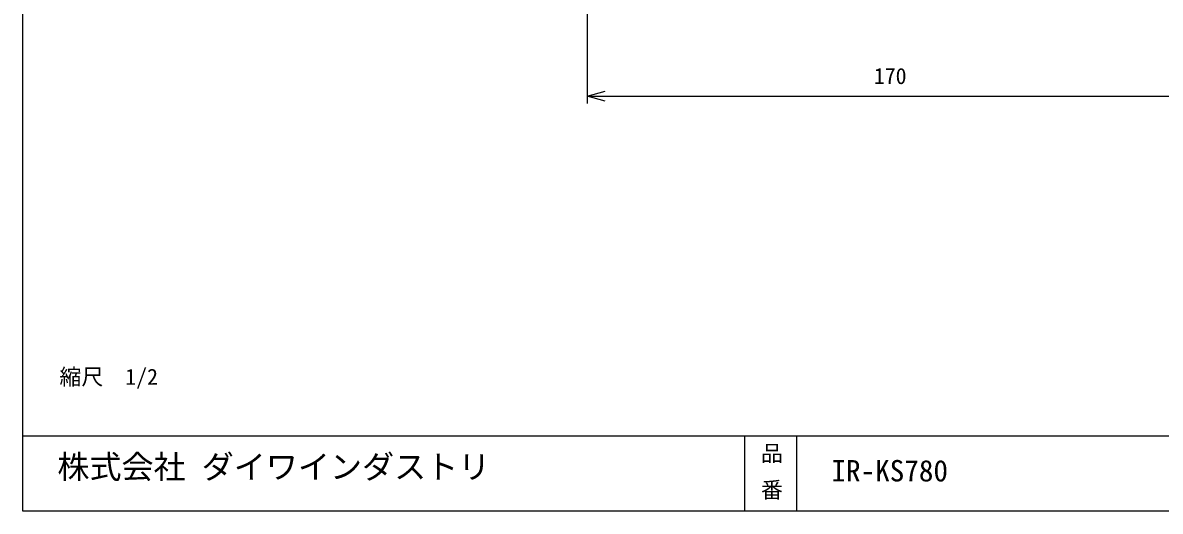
# Model space of a CAD drawing. Units: millimetres on the paper. Extents: x -139 to 141, y -98 to 91.
# Drawn here: x -139.3 to 16.4, y -98.5 to -31.5 of the extents above; entities that cross this region are included whole.
import ezdxf
from ezdxf.enums import TextEntityAlignment as Align

# ---------------------------------------------------------------- set-up
doc = ezdxf.new("R2010")
doc.units = ezdxf.units.MM
for name, color, linetype in [('0-0_0', 4, 'Continuous'), ('0-1_枠', 4, 'Continuous'), ('0-2_外形線', 4, 'Continuous'), ('0-3_レイヤー_1_0', 4, 'Continuous'), ('0-8_寸法線', 4, 'Continuous')]:
    doc.layers.add(name, color=color, linetype=linetype)
doc.styles.add('ＭＳ ゴシック', font='')
doc.styles.get('ＭＳ ゴシック').set_extended_font_data('MS Gothic')

msp = doc.modelspace()

# ---------------------------------------------------------------- linework, layer by layer
at = {"layer": '0-0_0'}
msp.add_line((-62.091, -41.596), (-59.591, -41.596), dxfattribs=at)
msp.add_lwpolyline([(-59.591, -42.266), (-62.091, -41.596), (-59.591, -40.926)], dxfattribs=at)
at = {"layer": '0-1_枠'}
for p, q in [((-139.341, -88.135), (140.925, -88.135)), ((-40.559, -88.135), (-40.559, -98.455)), ((-33.424, -88.135), (-33.424, -98.455))]:
    msp.add_line(p, q, dxfattribs=at)
msp.add_lwpolyline([(-139.341, 91.229), (140.925, 91.229), (140.925, -98.455), (-139.341, -98.455)], close=True, dxfattribs=at)
at = {"layer": '0-8_寸法線'}
for p, q in [((-62.091, 9.34), (-62.091, -42.596)), ((-59.591, -41.596), (20.413, -41.596))]:
    msp.add_line(p, q, dxfattribs=at)

# ---------------------------------------------------------------- texts
at = {"layer": '0-1_枠', "style": 'ＭＳ ゴシック'}
for s, p in [('縮尺\u30001/2', (-134.314, -81.796)), ('品', (-38.282, -92.277)), ('番', (-38.282, -97.277))]:
    msp.add_text(s, height=2.199, dxfattribs=at).set_placement(p, align=Align.BOTTOM_LEFT)
at = {"layer": '0-2_外形線', "style": 'ＭＳ ゴシック'}
msp.add_text('IR-KS780', height=2.933, dxfattribs=at).set_placement((-28.64, -95.25), align=Align.BOTTOM_LEFT)
at = {"layer": '0-3_レイヤー_1_0', "style": 'ＭＳ ゴシック'}
msp.add_text('株式会社 ダイワインダストリ', height=3.219, dxfattribs=at).set_placement((-134.604, -94.939), align=Align.BOTTOM_LEFT)
at = {"layer": '0-8_寸法線', "style": 'ＭＳ ゴシック'}
msp.add_text('170', height=2.199, dxfattribs=at).set_placement((-22.839, -40.596), align=Align.BOTTOM_LEFT)

doc.saveas('drawing.dxf')
